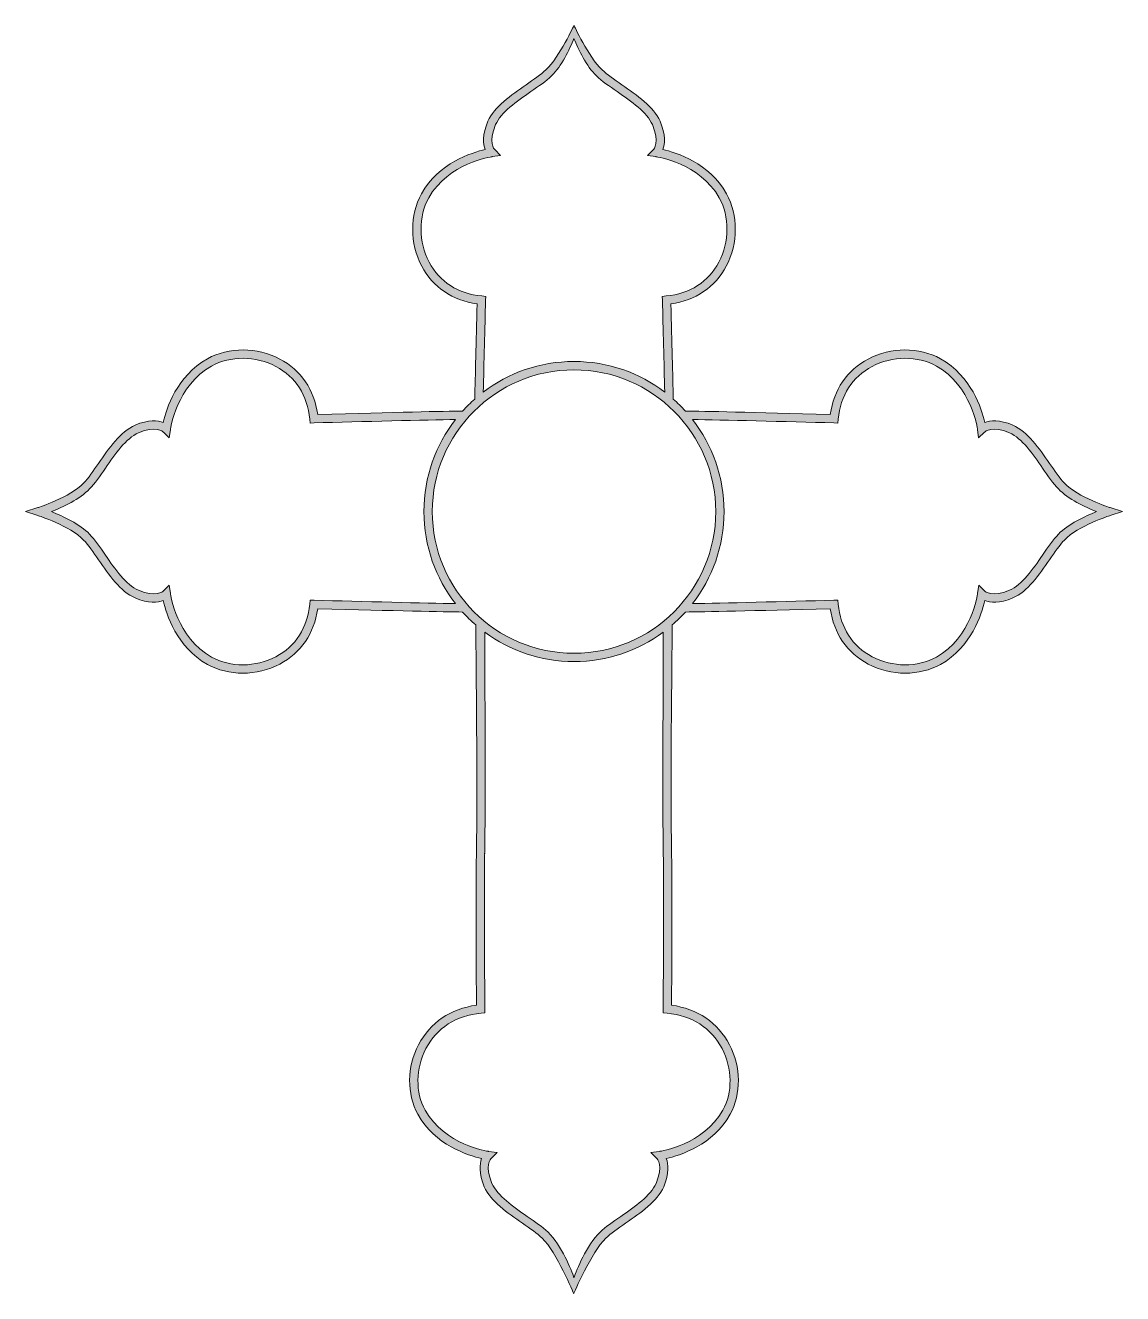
# Model space of a CAD drawing. Header units: millimetres. Extents: x -220 to 1461, y 255 to 578.
# Drawn here: x -219.9 to 39.5, y 278.4 to 578.3 of the extents above; entities that cross this region are included whole.
import ezdxf

# ---------------------------------------------------------------- set-up
doc = ezdxf.new("R2010")
doc.units = ezdxf.units.MM
doc.header["$MEASUREMENT"] = 0
doc.layers.add('Layer 2', color=7, linetype='Continuous')

msp = doc.modelspace()

# ---------------------------------------------------------------- hatches: boundary and pattern name
at = {"layer": 'Layer 2'}
h = msp.add_hatch(color=7, dxfattribs=at)
h.dxf.hatch_style = 2
edge = h.paths.add_edge_path()
edge.add_spline(control_points=[(36.51, 464.25), (36.43, 464.27), (28.91, 466.68), (25.72, 470.03), (24.6, 471.2), (23.43, 472.9), (22.19, 474.7), (19.75, 478.23), (17, 482.23), (13.55, 483.73), (10.36, 485.11), (8.17, 484.83), (6.89, 484.35), (6.16, 487.55), (3.71, 495.39), (-3.58, 499.44), (-8.59, 502.22), (-15.3, 502.19), (-20.66, 499.36), (-25.66, 496.73), (-28.82, 492.1), (-29.62, 486.27), (-48.07, 486.76), (-59.54, 487.03), (-63.88, 487.06), (-64.78, 488.06), (-65.74, 489), (-66.75, 489.9), (-66.88, 495.62), (-67.07, 503.13), (-67.32, 512.4), (-61.49, 513.2), (-56.86, 516.36), (-54.22, 521.36), (-51.39, 526.72), (-51.37, 533.43), (-54.15, 538.44), (-58.2, 545.73), (-66.04, 548.19), (-69.24, 548.91), (-68.75, 550.2), (-68.48, 552.39), (-69.86, 555.57), (-71.36, 559.02), (-75.36, 561.78), (-78.89, 564.21), (-80.69, 565.45), (-82.39, 566.62), (-83.56, 567.74), (-86.91, 570.94), (-90.22, 578.26), (-90.22, 578.26), (-90.22, 578.26), (-93.53, 570.94), (-96.87, 567.74), (-98.05, 566.62), (-99.75, 565.45), (-101.55, 564.21), (-105.08, 561.78), (-109.08, 559.02), (-110.57, 555.57), (-111.95, 552.39), (-111.68, 550.2), (-111.19, 548.91), (-114.39, 548.19), (-122.23, 545.73), (-126.28, 538.44), (-129.07, 533.43), (-129.04, 526.72), (-126.21, 521.36), (-123.57, 516.36), (-118.94, 513.2), (-113.11, 512.4), (-113.36, 503.13), (-113.55, 495.62), (-113.68, 489.9), (-114.69, 489), (-115.65, 488.06), (-116.56, 487.06), (-120.89, 487.03), (-132.36, 486.76), (-150.81, 486.27), (-151.61, 492.1), (-154.77, 496.73), (-159.77, 499.36), (-165.13, 502.19), (-171.84, 502.22), (-176.85, 499.44), (-184.14, 495.39), (-186.6, 487.55), (-187.32, 484.35), (-188.61, 484.83), (-190.8, 485.11), (-193.98, 483.73), (-197.43, 482.23), (-200.19, 478.23), (-202.62, 474.7), (-203.86, 472.9), (-205.03, 471.2), (-206.15, 470.03), (-209.35, 466.68), (-216.87, 464.27), (-216.94, 464.25), (-216.94, 464.25), (-219.91, 463.3), (-219.91, 463.3), (-219.91, 463.3), (-216.94, 462.36), (-216.94, 462.36), (-216.87, 462.34), (-209.35, 459.93), (-206.15, 456.58), (-205.03, 455.41), (-203.86, 453.71), (-202.62, 451.91), (-200.19, 448.38), (-197.43, 444.38), (-193.98, 442.88), (-190.8, 441.5), (-188.61, 441.78), (-187.32, 442.26), (-186.6, 439.06), (-184.14, 431.22), (-176.85, 427.17), (-174.37, 425.79), (-171.47, 425.1), (-168.52, 425.1), (-165.52, 425.1), (-162.47, 425.82), (-159.77, 427.24), (-154.77, 429.88), (-151.61, 434.51), (-150.81, 440.34), (-132.35, 439.84), (-120.88, 439.58), (-116.55, 439.55), (-115.58, 438.47), (-114.54, 437.45), (-113.44, 436.5), (-113.37, 429.24), (-113.32, 422.53), (-113.28, 417.96), (-113.28, 417.96), (-113.24, 417.96), (-113.24, 417.96), (-113.21, 401.35), (-113.19, 383.71), (-113.27, 382.77), (-113.27, 382.83), (-113.26, 382.87), (-113.25, 382.89), (-113.41, 382.26), (-113.36, 363.01), (-113.29, 346.59), (-119.37, 345.77), (-124.21, 342.48), (-126.96, 337.26), (-129.72, 332.04), (-129.79, 325.58), (-127.13, 320.8), (-123.09, 313.52), (-115.25, 311.06), (-112.05, 310.34), (-112.53, 309.05), (-112.8, 306.86), (-111.43, 303.68), (-109.93, 300.23), (-105.93, 297.47), (-102.4, 295.04), (-100.6, 293.8), (-98.9, 292.63), (-97.72, 291.5), (-94.38, 288.31), (-90.28, 278.4), (-90.28, 278.4), (-90.28, 278.4), (-86.05, 288.31), (-82.71, 291.5), (-81.53, 292.63), (-79.83, 293.8), (-78.03, 295.04), (-74.5, 297.47), (-70.5, 300.23), (-69.01, 303.68), (-67.63, 306.86), (-67.9, 309.05), (-68.39, 310.34), (-65.19, 311.06), (-57.35, 313.52), (-53.3, 320.8), (-50.65, 325.58), (-50.71, 332.04), (-53.47, 337.26), (-56.22, 342.48), (-61.06, 345.77), (-67.15, 346.59), (-67.08, 363.01), (-67.02, 382.26), (-67.18, 382.89), (-67.18, 382.87), (-67.17, 382.83), (-67.16, 382.77), (-67.24, 383.71), (-67.23, 401.35), (-67.2, 417.96), (-67.2, 417.96), (-67.15, 417.96), (-67.15, 417.96), (-67.12, 422.53), (-67.06, 429.24), (-67, 436.5), (-65.9, 437.45), (-64.86, 438.47), (-63.88, 439.55), (-59.55, 439.58), (-48.08, 439.84), (-29.62, 440.34), (-28.82, 434.51), (-25.66, 429.88), (-20.66, 427.24), (-17.96, 425.82), (-14.91, 425.1), (-11.91, 425.1), (-8.97, 425.1), (-6.06, 425.79), (-3.58, 427.17), (3.71, 431.22), (6.16, 439.06), (6.89, 442.26), (8.17, 441.78), (10.36, 441.5), (13.55, 442.88), (17, 444.38), (19.75, 448.38), (22.19, 451.91), (23.43, 453.71), (24.6, 455.41), (25.72, 456.58), (28.91, 459.93), (36.43, 462.34), (36.51, 462.36), (36.51, 462.36), (39.48, 463.3), (39.48, 463.3), (39.48, 463.3), (36.51, 464.25), (36.51, 464.25)], knot_values=[0, 0, 0, 0, 1, 1, 1, 2, 2, 2, 3, 3, 3, 4, 4, 4, 5, 5, 5, 6, 6, 6, 7, 7, 7, 8, 8, 8, 9, 9, 9, 10, 10, 10, 11, 11, 11, 12, 12, 12, 13, 13, 13, 14, 14, 14, 15, 15, 15, 16, 16, 16, 17, 17, 17, 18, 18, 18, 19, 19, 19, 20, 20, 20, 21, 21, 21, 22, 22, 22, 23, 23, 23, 24, 24, 24, 25, 25, 25, 26, 26, 26, 27, 27, 27, 28, 28, 28, 29, 29, 29, 30, 30, 30, 31, 31, 31, 32, 32, 32, 33, 33, 33, 34, 34, 34, 35, 35, 35, 36, 36, 36, 37, 37, 37, 38, 38, 38, 39, 39, 39, 40, 40, 40, 41, 41, 41, 42, 42, 42, 43, 43, 43, 44, 44, 44, 45, 45, 45, 46, 46, 46, 47, 47, 47, 48, 48, 48, 49, 49, 49, 50, 50, 50, 51, 51, 51, 52, 52, 52, 53, 53, 53, 54, 54, 54, 55, 55, 55, 56, 56, 56, 57, 57, 57, 58, 58, 58, 59, 59, 59, 60, 60, 60, 61, 61, 61, 62, 62, 62, 63, 63, 63, 64, 64, 64, 65, 65, 65, 66, 66, 66, 67, 67, 67, 68, 68, 68, 69, 69, 69, 70, 70, 70, 71, 71, 71, 72, 72, 72, 73, 73, 73, 74, 74, 74, 75, 75, 75, 76, 76, 76, 77, 77, 77, 78, 78, 78, 79, 79, 79, 80, 80, 80, 81, 81, 81, 82, 82, 82, 82], degree=3, periodic=1)
edge = h.paths.add_edge_path()
edge.add_spline(control_points=[(-112.01, 514.27), (-117.59, 514.78), (-122.01, 517.63), (-124.46, 522.28), (-126.99, 527.07), (-127.03, 533.04), (-124.55, 537.48), (-119.99, 545.7), (-109.64, 547.2), (-109.53, 547.22), (-109.53, 547.22), (-107.56, 547.48), (-107.56, 547.48), (-107.56, 547.48), (-108.97, 548.89), (-108.97, 548.89), (-109.02, 548.95), (-110.54, 550.68), (-108.76, 554.78), (-107.49, 557.71), (-103.74, 560.3), (-100.43, 562.58), (-98.56, 563.87), (-96.8, 565.08), (-95.51, 566.32), (-93.15, 568.57), (-91.29, 572.51), (-90.22, 575.18), (-89.15, 572.51), (-87.28, 568.57), (-84.93, 566.32), (-83.64, 565.08), (-81.87, 563.87), (-80.01, 562.58), (-76.7, 560.3), (-72.94, 557.71), (-71.67, 554.78), (-69.89, 550.68), (-71.41, 548.95), (-71.46, 548.89), (-71.46, 548.89), (-72.87, 547.48), (-72.87, 547.48), (-72.87, 547.48), (-70.9, 547.22), (-70.9, 547.22), (-70.79, 547.2), (-60.44, 545.7), (-55.88, 537.48), (-53.41, 533.04), (-53.44, 527.07), (-55.97, 522.28), (-58.42, 517.63), (-62.85, 514.78), (-68.42, 514.27), (-68.42, 514.27), (-69.34, 514.18), (-69.34, 514.18), (-69.34, 514.18), (-69.32, 513.26), (-69.32, 513.26), (-69.14, 506.67), (-68.93, 498.51), (-68.77, 491.55), (-74.73, 496.09), (-82.16, 498.79), (-90.22, 498.79), (-98.27, 498.79), (-105.7, 496.09), (-111.67, 491.55), (-111.5, 498.51), (-111.29, 506.67), (-111.12, 513.26), (-111.12, 513.26), (-111.09, 514.18), (-111.09, 514.18), (-111.09, 514.18), (-112.01, 514.27), (-112.01, 514.27)], knot_values=[0, 0, 0, 0, 1, 1, 1, 2, 2, 2, 3, 3, 3, 4, 4, 4, 5, 5, 5, 6, 6, 6, 7, 7, 7, 8, 8, 8, 9, 9, 9, 10, 10, 10, 11, 11, 11, 12, 12, 12, 13, 13, 13, 14, 14, 14, 15, 15, 15, 16, 16, 16, 17, 17, 17, 18, 18, 18, 19, 19, 19, 20, 20, 20, 21, 21, 21, 22, 22, 22, 23, 23, 23, 24, 24, 24, 25, 25, 25, 26, 26, 26, 26], degree=3, periodic=1)
edge = h.paths.add_edge_path()
edge.add_spline(control_points=[(-151.67, 442.34), (-151.67, 442.34), (-152.59, 442.36), (-152.59, 442.36), (-152.59, 442.36), (-152.68, 441.44), (-152.68, 441.44), (-153.19, 435.87), (-156.04, 431.44), (-160.69, 428.99), (-165.48, 426.46), (-171.45, 426.43), (-175.89, 428.9), (-184.11, 433.46), (-185.61, 443.82), (-185.63, 443.92), (-185.63, 443.92), (-185.89, 445.89), (-185.89, 445.89), (-185.89, 445.89), (-187.3, 444.49), (-187.3, 444.49), (-187.36, 444.43), (-189.09, 442.91), (-193.19, 444.69), (-196.12, 445.96), (-198.71, 449.72), (-200.99, 453.03), (-202.28, 454.89), (-203.49, 456.66), (-204.73, 457.95), (-207.02, 460.35), (-211.09, 462.24), (-213.75, 463.3), (-211.09, 464.36), (-207.02, 466.25), (-204.73, 468.66), (-203.49, 469.95), (-202.28, 471.71), (-200.99, 473.58), (-198.71, 476.89), (-196.12, 480.64), (-193.19, 481.91), (-189.09, 483.69), (-187.36, 482.17), (-187.29, 482.11), (-187.29, 482.11), (-185.88, 480.7), (-185.88, 480.7), (-185.88, 480.7), (-185.62, 482.69), (-185.62, 482.69), (-185.61, 482.79), (-184.11, 493.14), (-175.89, 497.71), (-171.45, 500.18), (-165.48, 500.14), (-160.69, 497.62), (-156.04, 495.16), (-153.19, 490.74), (-152.68, 485.16), (-152.68, 485.16), (-152.59, 484.24), (-152.59, 484.24), (-152.59, 484.24), (-151.67, 484.27), (-151.67, 484.27), (-140.56, 484.57), (-124.95, 484.96), (-118.22, 485.07), (-122.91, 479.06), (-125.7, 471.5), (-125.7, 463.31), (-125.7, 455.11), (-122.9, 447.55), (-118.22, 441.54), (-124.95, 441.65), (-140.56, 442.04), (-151.67, 442.34)], knot_values=[0, 0, 0, 0, 1, 1, 1, 2, 2, 2, 3, 3, 3, 4, 4, 4, 5, 5, 5, 6, 6, 6, 7, 7, 7, 8, 8, 8, 9, 9, 9, 10, 10, 10, 11, 11, 11, 12, 12, 12, 13, 13, 13, 14, 14, 14, 15, 15, 15, 16, 16, 16, 17, 17, 17, 18, 18, 18, 19, 19, 19, 20, 20, 20, 21, 21, 21, 22, 22, 22, 23, 23, 23, 24, 24, 24, 25, 25, 25, 26, 26, 26, 26], degree=3, periodic=1)
edge = h.paths.add_edge_path()
edge.add_spline(control_points=[(-69.1, 382.41), (-69.1, 382.43), (-69.11, 382.46), (-69.12, 382.51), (-69.01, 381.42), (-69.06, 359.9), (-69.13, 345.71), (-69.13, 345.71), (-69.13, 344.81), (-69.13, 344.81), (-69.13, 344.81), (-68.23, 344.72), (-68.23, 344.72), (-62.4, 344.18), (-57.78, 341.2), (-55.22, 336.34), (-52.76, 331.69), (-52.69, 325.97), (-55.03, 321.76), (-59.59, 313.55), (-69.94, 312.05), (-70.05, 312.03), (-70.05, 312.03), (-72.04, 311.78), (-72.04, 311.78), (-72.04, 311.78), (-70.63, 310.37), (-70.63, 310.37), (-70.56, 310.3), (-69.04, 308.57), (-70.82, 304.47), (-72.09, 301.53), (-75.84, 298.95), (-79.15, 296.67), (-81.02, 295.38), (-82.78, 294.16), (-84.07, 292.93), (-87.31, 289.84), (-89.61, 283.93), (-90.22, 282.16), (-90.82, 283.93), (-93.12, 289.84), (-96.36, 292.93), (-97.65, 294.16), (-99.41, 295.38), (-101.28, 296.67), (-104.59, 298.95), (-108.34, 301.53), (-109.61, 304.47), (-111.39, 308.57), (-109.87, 310.3), (-109.81, 310.37), (-109.81, 310.37), (-108.39, 311.78), (-108.39, 311.78), (-108.39, 311.78), (-110.39, 312.03), (-110.39, 312.03), (-110.49, 312.05), (-120.84, 313.55), (-125.41, 321.76), (-127.74, 325.97), (-127.67, 331.69), (-125.22, 336.34), (-122.65, 341.2), (-118.03, 344.18), (-112.2, 344.72), (-112.2, 344.72), (-111.3, 344.81), (-111.3, 344.81), (-111.3, 344.81), (-111.31, 345.71), (-111.31, 345.71), (-111.37, 359.9), (-111.42, 381.42), (-111.32, 382.51), (-111.32, 382.46), (-111.33, 382.43), (-111.34, 382.41), (-111.19, 382.99), (-111.23, 409.86), (-111.3, 434.78), (-105.4, 430.41), (-98.11, 427.82), (-90.22, 427.82), (-82.33, 427.82), (-75.03, 430.41), (-69.13, 434.78), (-69.2, 409.86), (-69.24, 382.99), (-69.1, 382.41)], knot_values=[0, 0, 0, 0, 1, 1, 1, 2, 2, 2, 3, 3, 3, 4, 4, 4, 5, 5, 5, 6, 6, 6, 7, 7, 7, 8, 8, 8, 9, 9, 9, 10, 10, 10, 11, 11, 11, 12, 12, 12, 13, 13, 13, 14, 14, 14, 15, 15, 15, 16, 16, 16, 17, 17, 17, 18, 18, 18, 19, 19, 19, 20, 20, 20, 21, 21, 21, 22, 22, 22, 23, 23, 23, 24, 24, 24, 25, 25, 25, 26, 26, 26, 27, 27, 27, 28, 28, 28, 29, 29, 29, 30, 30, 30, 30], degree=3, periodic=1)
edge = h.paths.add_edge_path()
edge.add_spline(control_points=[(-90.22, 429.8), (-108.69, 429.8), (-123.72, 444.83), (-123.72, 463.31), (-123.72, 481.78), (-108.69, 496.81), (-90.22, 496.81), (-71.74, 496.81), (-56.71, 481.78), (-56.71, 463.31), (-56.71, 444.83), (-71.74, 429.8), (-90.22, 429.8)], knot_values=[0, 0, 0, 0, 1, 1, 1, 2, 2, 2, 3, 3, 3, 4, 4, 4, 4], degree=3, periodic=1)
edge = h.paths.add_edge_path()
edge.add_spline(control_points=[(24.29, 457.95), (23.06, 456.66), (21.85, 454.89), (20.56, 453.03), (18.28, 449.72), (15.69, 445.96), (12.76, 444.69), (8.65, 442.91), (6.93, 444.43), (6.87, 444.49), (6.87, 444.49), (5.46, 445.89), (5.46, 445.89), (5.46, 445.89), (5.19, 443.92), (5.19, 443.92), (5.18, 443.82), (3.68, 433.46), (-4.54, 428.9), (-8.99, 426.43), (-14.95, 426.46), (-19.74, 428.99), (-24.39, 431.44), (-27.24, 435.87), (-27.76, 441.44), (-27.76, 441.44), (-27.84, 442.36), (-27.84, 442.36), (-27.84, 442.36), (-28.77, 442.34), (-28.77, 442.34), (-39.88, 442.04), (-55.49, 441.65), (-62.22, 441.54), (-57.53, 447.55), (-54.73, 455.11), (-54.73, 463.31), (-54.73, 471.5), (-57.53, 479.06), (-62.21, 485.07), (-55.48, 484.96), (-39.87, 484.57), (-28.77, 484.27), (-28.77, 484.27), (-27.84, 484.24), (-27.84, 484.24), (-27.84, 484.24), (-27.76, 485.16), (-27.76, 485.16), (-27.24, 490.74), (-24.39, 495.16), (-19.74, 497.62), (-14.95, 500.14), (-8.99, 500.18), (-4.54, 497.71), (3.68, 493.14), (5.18, 482.79), (5.19, 482.69), (5.19, 482.69), (5.44, 480.7), (5.44, 480.7), (5.44, 480.7), (6.85, 482.11), (6.85, 482.11), (6.93, 482.17), (8.65, 483.69), (12.76, 481.91), (15.69, 480.64), (18.28, 476.89), (20.56, 473.58), (21.85, 471.71), (23.06, 469.95), (24.29, 468.66), (26.59, 466.25), (30.66, 464.36), (33.32, 463.3), (30.66, 462.24), (26.59, 460.35), (24.29, 457.95)], knot_values=[0, 0, 0, 0, 1, 1, 1, 2, 2, 2, 3, 3, 3, 4, 4, 4, 5, 5, 5, 6, 6, 6, 7, 7, 7, 8, 8, 8, 9, 9, 9, 10, 10, 10, 11, 11, 11, 12, 12, 12, 13, 13, 13, 14, 14, 14, 15, 15, 15, 16, 16, 16, 17, 17, 17, 18, 18, 18, 19, 19, 19, 20, 20, 20, 21, 21, 21, 22, 22, 22, 23, 23, 23, 24, 24, 24, 25, 25, 25, 26, 26, 26, 26], degree=3, periodic=1)

# ---------------------------------------------------------------- linework, layer by layer
at = {"layer": 'Layer 2', "lineweight": 0}
for points, knots in [([(36.51, 464.25), (36.43, 464.27), (28.91, 466.68), (25.72, 470.03), (24.6, 471.2), (23.43, 472.9), (22.19, 474.7), (19.75, 478.23), (17, 482.23), (13.55, 483.73), (10.36, 485.11), (8.17, 484.83), (6.89, 484.35), (6.16, 487.55), (3.71, 495.39), (-3.58, 499.44), (-8.59, 502.22), (-15.3, 502.19), (-20.66, 499.36), (-25.66, 496.73), (-28.82, 492.1), (-29.62, 486.27), (-48.07, 486.76), (-59.54, 487.03), (-63.88, 487.06), (-64.78, 488.06), (-65.74, 489), (-66.75, 489.9), (-66.88, 495.62), (-67.07, 503.13), (-67.32, 512.4), (-61.49, 513.2), (-56.86, 516.36), (-54.22, 521.36), (-51.39, 526.72), (-51.37, 533.43), (-54.15, 538.44), (-58.2, 545.73), (-66.04, 548.19), (-69.24, 548.91), (-68.75, 550.2), (-68.48, 552.39), (-69.86, 555.57), (-71.36, 559.02), (-75.36, 561.78), (-78.89, 564.21), (-80.69, 565.45), (-82.39, 566.62), (-83.56, 567.74), (-86.91, 570.94), (-90.22, 578.26), (-90.22, 578.26), (-90.22, 578.26), (-93.53, 570.94), (-96.87, 567.74), (-98.05, 566.62), (-99.75, 565.45), (-101.55, 564.21), (-105.08, 561.78), (-109.08, 559.02), (-110.57, 555.57), (-111.95, 552.39), (-111.68, 550.2), (-111.19, 548.91), (-114.39, 548.19), (-122.23, 545.73), (-126.28, 538.44), (-129.07, 533.43), (-129.04, 526.72), (-126.21, 521.36), (-123.57, 516.36), (-118.94, 513.2), (-113.11, 512.4), (-113.36, 503.13), (-113.55, 495.62), (-113.68, 489.9), (-114.69, 489), (-115.65, 488.06), (-116.56, 487.06), (-120.89, 487.03), (-132.36, 486.76), (-150.81, 486.27), (-151.61, 492.1), (-154.77, 496.73), (-159.77, 499.36), (-165.13, 502.19), (-171.84, 502.22), (-176.85, 499.44), (-184.14, 495.39), (-186.6, 487.55), (-187.32, 484.35), (-188.61, 484.83), (-190.8, 485.11), (-193.98, 483.73), (-197.43, 482.23), (-200.19, 478.23), (-202.62, 474.7), (-203.86, 472.9), (-205.03, 471.2), (-206.15, 470.03), (-209.35, 466.68), (-216.87, 464.27), (-216.94, 464.25), (-216.94, 464.25), (-219.91, 463.3), (-219.91, 463.3), (-219.91, 463.3), (-216.94, 462.36), (-216.94, 462.36), (-216.87, 462.34), (-209.35, 459.93), (-206.15, 456.58), (-205.03, 455.41), (-203.86, 453.71), (-202.62, 451.91), (-200.19, 448.38), (-197.43, 444.38), (-193.98, 442.88), (-190.8, 441.5), (-188.61, 441.78), (-187.32, 442.26), (-186.6, 439.06), (-184.14, 431.22), (-176.85, 427.17), (-174.37, 425.79), (-171.47, 425.1), (-168.52, 425.1), (-165.52, 425.1), (-162.47, 425.82), (-159.77, 427.24), (-154.77, 429.88), (-151.61, 434.51), (-150.81, 440.34), (-132.35, 439.84), (-120.88, 439.58), (-116.55, 439.55), (-115.58, 438.47), (-114.54, 437.45), (-113.44, 436.5), (-113.37, 429.24), (-113.32, 422.53), (-113.28, 417.96), (-113.28, 417.96), (-113.24, 417.96), (-113.24, 417.96), (-113.21, 401.35), (-113.19, 383.71), (-113.27, 382.77), (-113.27, 382.83), (-113.26, 382.87), (-113.25, 382.89), (-113.41, 382.26), (-113.36, 363.01), (-113.29, 346.59), (-119.37, 345.77), (-124.21, 342.48), (-126.96, 337.26), (-129.72, 332.04), (-129.79, 325.58), (-127.13, 320.8), (-123.09, 313.52), (-115.25, 311.06), (-112.05, 310.34), (-112.53, 309.05), (-112.8, 306.86), (-111.43, 303.68), (-109.93, 300.23), (-105.93, 297.47), (-102.4, 295.04), (-100.6, 293.8), (-98.9, 292.63), (-97.72, 291.5), (-94.38, 288.31), (-90.28, 278.4), (-90.28, 278.4), (-90.28, 278.4), (-86.05, 288.31), (-82.71, 291.5), (-81.53, 292.63), (-79.83, 293.8), (-78.03, 295.04), (-74.5, 297.47), (-70.5, 300.23), (-69.01, 303.68), (-67.63, 306.86), (-67.9, 309.05), (-68.39, 310.34), (-65.19, 311.06), (-57.35, 313.52), (-53.3, 320.8), (-50.65, 325.58), (-50.71, 332.04), (-53.47, 337.26), (-56.22, 342.48), (-61.06, 345.77), (-67.15, 346.59), (-67.08, 363.01), (-67.02, 382.26), (-67.18, 382.89), (-67.18, 382.87), (-67.17, 382.83), (-67.16, 382.77), (-67.24, 383.71), (-67.23, 401.35), (-67.2, 417.96), (-67.2, 417.96), (-67.15, 417.96), (-67.15, 417.96), (-67.12, 422.53), (-67.06, 429.24), (-67, 436.5), (-65.9, 437.45), (-64.86, 438.47), (-63.88, 439.55), (-59.55, 439.58), (-48.08, 439.84), (-29.62, 440.34), (-28.82, 434.51), (-25.66, 429.88), (-20.66, 427.24), (-17.96, 425.82), (-14.91, 425.1), (-11.91, 425.1), (-8.97, 425.1), (-6.06, 425.79), (-3.58, 427.17), (3.71, 431.22), (6.16, 439.06), (6.89, 442.26), (8.17, 441.78), (10.36, 441.5), (13.55, 442.88), (17, 444.38), (19.75, 448.38), (22.19, 451.91), (23.43, 453.71), (24.6, 455.41), (25.72, 456.58), (28.91, 459.93), (36.43, 462.34), (36.51, 462.36), (36.51, 462.36), (39.48, 463.3), (39.48, 463.3), (39.48, 463.3), (36.51, 464.25), (36.51, 464.25)], [0, 0, 0, 0, 1, 1, 1, 2, 2, 2, 3, 3, 3, 4, 4, 4, 5, 5, 5, 6, 6, 6, 7, 7, 7, 8, 8, 8, 9, 9, 9, 10, 10, 10, 11, 11, 11, 12, 12, 12, 13, 13, 13, 14, 14, 14, 15, 15, 15, 16, 16, 16, 17, 17, 17, 18, 18, 18, 19, 19, 19, 20, 20, 20, 21, 21, 21, 22, 22, 22, 23, 23, 23, 24, 24, 24, 25, 25, 25, 26, 26, 26, 27, 27, 27, 28, 28, 28, 29, 29, 29, 30, 30, 30, 31, 31, 31, 32, 32, 32, 33, 33, 33, 34, 34, 34, 35, 35, 35, 36, 36, 36, 37, 37, 37, 38, 38, 38, 39, 39, 39, 40, 40, 40, 41, 41, 41, 42, 42, 42, 43, 43, 43, 44, 44, 44, 45, 45, 45, 46, 46, 46, 47, 47, 47, 48, 48, 48, 49, 49, 49, 50, 50, 50, 51, 51, 51, 52, 52, 52, 53, 53, 53, 54, 54, 54, 55, 55, 55, 56, 56, 56, 57, 57, 57, 58, 58, 58, 59, 59, 59, 60, 60, 60, 61, 61, 61, 62, 62, 62, 63, 63, 63, 64, 64, 64, 65, 65, 65, 66, 66, 66, 67, 67, 67, 68, 68, 68, 69, 69, 69, 70, 70, 70, 71, 71, 71, 72, 72, 72, 73, 73, 73, 74, 74, 74, 75, 75, 75, 76, 76, 76, 77, 77, 77, 78, 78, 78, 79, 79, 79, 80, 80, 80, 81, 81, 81, 82, 82, 82, 82]), ([(-112.01, 514.27), (-117.59, 514.78), (-122.01, 517.63), (-124.46, 522.28), (-126.99, 527.07), (-127.03, 533.04), (-124.55, 537.48), (-119.99, 545.7), (-109.64, 547.2), (-109.53, 547.22), (-109.53, 547.22), (-107.56, 547.48), (-107.56, 547.48), (-107.56, 547.48), (-108.97, 548.89), (-108.97, 548.89), (-109.02, 548.95), (-110.54, 550.68), (-108.76, 554.78), (-107.49, 557.71), (-103.74, 560.3), (-100.43, 562.58), (-98.56, 563.87), (-96.8, 565.08), (-95.51, 566.32), (-93.15, 568.57), (-91.29, 572.51), (-90.22, 575.18), (-89.15, 572.51), (-87.28, 568.57), (-84.93, 566.32), (-83.64, 565.08), (-81.87, 563.87), (-80.01, 562.58), (-76.7, 560.3), (-72.94, 557.71), (-71.67, 554.78), (-69.89, 550.68), (-71.41, 548.95), (-71.46, 548.89), (-71.46, 548.89), (-72.87, 547.48), (-72.87, 547.48), (-72.87, 547.48), (-70.9, 547.22), (-70.9, 547.22), (-70.79, 547.2), (-60.44, 545.7), (-55.88, 537.48), (-53.41, 533.04), (-53.44, 527.07), (-55.97, 522.28), (-58.42, 517.63), (-62.85, 514.78), (-68.42, 514.27), (-68.42, 514.27), (-69.34, 514.18), (-69.34, 514.18), (-69.34, 514.18), (-69.32, 513.26), (-69.32, 513.26), (-69.14, 506.67), (-68.93, 498.51), (-68.77, 491.55), (-74.73, 496.09), (-82.16, 498.79), (-90.22, 498.79), (-98.27, 498.79), (-105.7, 496.09), (-111.67, 491.55), (-111.5, 498.51), (-111.29, 506.67), (-111.12, 513.26), (-111.12, 513.26), (-111.09, 514.18), (-111.09, 514.18), (-111.09, 514.18), (-112.01, 514.27), (-112.01, 514.27)], [0, 0, 0, 0, 1, 1, 1, 2, 2, 2, 3, 3, 3, 4, 4, 4, 5, 5, 5, 6, 6, 6, 7, 7, 7, 8, 8, 8, 9, 9, 9, 10, 10, 10, 11, 11, 11, 12, 12, 12, 13, 13, 13, 14, 14, 14, 15, 15, 15, 16, 16, 16, 17, 17, 17, 18, 18, 18, 19, 19, 19, 20, 20, 20, 21, 21, 21, 22, 22, 22, 23, 23, 23, 24, 24, 24, 25, 25, 25, 26, 26, 26, 26]), ([(-151.67, 442.34), (-151.67, 442.34), (-152.59, 442.36), (-152.59, 442.36), (-152.59, 442.36), (-152.68, 441.44), (-152.68, 441.44), (-153.19, 435.87), (-156.04, 431.44), (-160.69, 428.99), (-165.48, 426.46), (-171.45, 426.43), (-175.89, 428.9), (-184.11, 433.46), (-185.61, 443.82), (-185.63, 443.92), (-185.63, 443.92), (-185.89, 445.89), (-185.89, 445.89), (-185.89, 445.89), (-187.3, 444.49), (-187.3, 444.49), (-187.36, 444.43), (-189.09, 442.91), (-193.19, 444.69), (-196.12, 445.96), (-198.71, 449.72), (-200.99, 453.03), (-202.28, 454.89), (-203.49, 456.66), (-204.73, 457.95), (-207.02, 460.35), (-211.09, 462.24), (-213.75, 463.3), (-211.09, 464.36), (-207.02, 466.25), (-204.73, 468.66), (-203.49, 469.95), (-202.28, 471.71), (-200.99, 473.58), (-198.71, 476.89), (-196.12, 480.64), (-193.19, 481.91), (-189.09, 483.69), (-187.36, 482.17), (-187.29, 482.11), (-187.29, 482.11), (-185.88, 480.7), (-185.88, 480.7), (-185.88, 480.7), (-185.62, 482.69), (-185.62, 482.69), (-185.61, 482.79), (-184.11, 493.14), (-175.89, 497.71), (-171.45, 500.18), (-165.48, 500.14), (-160.69, 497.62), (-156.04, 495.16), (-153.19, 490.74), (-152.68, 485.16), (-152.68, 485.16), (-152.59, 484.24), (-152.59, 484.24), (-152.59, 484.24), (-151.67, 484.27), (-151.67, 484.27), (-140.56, 484.57), (-124.95, 484.96), (-118.22, 485.07), (-122.91, 479.06), (-125.7, 471.5), (-125.7, 463.31), (-125.7, 455.11), (-122.9, 447.55), (-118.22, 441.54), (-124.95, 441.65), (-140.56, 442.04), (-151.67, 442.34)], [0, 0, 0, 0, 1, 1, 1, 2, 2, 2, 3, 3, 3, 4, 4, 4, 5, 5, 5, 6, 6, 6, 7, 7, 7, 8, 8, 8, 9, 9, 9, 10, 10, 10, 11, 11, 11, 12, 12, 12, 13, 13, 13, 14, 14, 14, 15, 15, 15, 16, 16, 16, 17, 17, 17, 18, 18, 18, 19, 19, 19, 20, 20, 20, 21, 21, 21, 22, 22, 22, 23, 23, 23, 24, 24, 24, 25, 25, 25, 26, 26, 26, 26]), ([(24.29, 457.95), (23.06, 456.66), (21.85, 454.89), (20.56, 453.03), (18.28, 449.72), (15.69, 445.96), (12.76, 444.69), (8.65, 442.91), (6.93, 444.43), (6.87, 444.49), (6.87, 444.49), (5.46, 445.89), (5.46, 445.89), (5.46, 445.89), (5.19, 443.92), (5.19, 443.92), (5.18, 443.82), (3.68, 433.46), (-4.54, 428.9), (-8.99, 426.43), (-14.95, 426.46), (-19.74, 428.99), (-24.39, 431.44), (-27.24, 435.87), (-27.76, 441.44), (-27.76, 441.44), (-27.84, 442.36), (-27.84, 442.36), (-27.84, 442.36), (-28.77, 442.34), (-28.77, 442.34), (-39.88, 442.04), (-55.49, 441.65), (-62.22, 441.54), (-57.53, 447.55), (-54.73, 455.11), (-54.73, 463.31), (-54.73, 471.5), (-57.53, 479.06), (-62.21, 485.07), (-55.48, 484.96), (-39.87, 484.57), (-28.77, 484.27), (-28.77, 484.27), (-27.84, 484.24), (-27.84, 484.24), (-27.84, 484.24), (-27.76, 485.16), (-27.76, 485.16), (-27.24, 490.74), (-24.39, 495.16), (-19.74, 497.62), (-14.95, 500.14), (-8.99, 500.18), (-4.54, 497.71), (3.68, 493.14), (5.18, 482.79), (5.19, 482.69), (5.19, 482.69), (5.44, 480.7), (5.44, 480.7), (5.44, 480.7), (6.85, 482.11), (6.85, 482.11), (6.93, 482.17), (8.65, 483.69), (12.76, 481.91), (15.69, 480.64), (18.28, 476.89), (20.56, 473.58), (21.85, 471.71), (23.06, 469.95), (24.29, 468.66), (26.59, 466.25), (30.66, 464.36), (33.32, 463.3), (30.66, 462.24), (26.59, 460.35), (24.29, 457.95)], [0, 0, 0, 0, 1, 1, 1, 2, 2, 2, 3, 3, 3, 4, 4, 4, 5, 5, 5, 6, 6, 6, 7, 7, 7, 8, 8, 8, 9, 9, 9, 10, 10, 10, 11, 11, 11, 12, 12, 12, 13, 13, 13, 14, 14, 14, 15, 15, 15, 16, 16, 16, 17, 17, 17, 18, 18, 18, 19, 19, 19, 20, 20, 20, 21, 21, 21, 22, 22, 22, 23, 23, 23, 24, 24, 24, 25, 25, 25, 26, 26, 26, 26]), ([(-90.22, 429.8), (-108.69, 429.8), (-123.72, 444.83), (-123.72, 463.31), (-123.72, 481.78), (-108.69, 496.81), (-90.22, 496.81), (-71.74, 496.81), (-56.71, 481.78), (-56.71, 463.31), (-56.71, 444.83), (-71.74, 429.8), (-90.22, 429.8)], [0, 0, 0, 0, 1, 1, 1, 2, 2, 2, 3, 3, 3, 4, 4, 4, 4]), ([(-69.1, 382.41), (-69.1, 382.43), (-69.11, 382.46), (-69.12, 382.51), (-69.01, 381.42), (-69.06, 359.9), (-69.13, 345.71), (-69.13, 345.71), (-69.13, 344.81), (-69.13, 344.81), (-69.13, 344.81), (-68.23, 344.72), (-68.23, 344.72), (-62.4, 344.18), (-57.78, 341.2), (-55.22, 336.34), (-52.76, 331.69), (-52.69, 325.97), (-55.03, 321.76), (-59.59, 313.55), (-69.94, 312.05), (-70.05, 312.03), (-70.05, 312.03), (-72.04, 311.78), (-72.04, 311.78), (-72.04, 311.78), (-70.63, 310.37), (-70.63, 310.37), (-70.56, 310.3), (-69.04, 308.57), (-70.82, 304.47), (-72.09, 301.53), (-75.84, 298.95), (-79.15, 296.67), (-81.02, 295.38), (-82.78, 294.16), (-84.07, 292.93), (-87.31, 289.84), (-89.61, 283.93), (-90.22, 282.16), (-90.82, 283.93), (-93.12, 289.84), (-96.36, 292.93), (-97.65, 294.16), (-99.41, 295.38), (-101.28, 296.67), (-104.59, 298.95), (-108.34, 301.53), (-109.61, 304.47), (-111.39, 308.57), (-109.87, 310.3), (-109.81, 310.37), (-109.81, 310.37), (-108.39, 311.78), (-108.39, 311.78), (-108.39, 311.78), (-110.39, 312.03), (-110.39, 312.03), (-110.49, 312.05), (-120.84, 313.55), (-125.41, 321.76), (-127.74, 325.97), (-127.67, 331.69), (-125.22, 336.34), (-122.65, 341.2), (-118.03, 344.18), (-112.2, 344.72), (-112.2, 344.72), (-111.3, 344.81), (-111.3, 344.81), (-111.3, 344.81), (-111.31, 345.71), (-111.31, 345.71), (-111.37, 359.9), (-111.42, 381.42), (-111.32, 382.51), (-111.32, 382.46), (-111.33, 382.43), (-111.34, 382.41), (-111.19, 382.99), (-111.23, 409.86), (-111.3, 434.78), (-105.4, 430.41), (-98.11, 427.82), (-90.22, 427.82), (-82.33, 427.82), (-75.03, 430.41), (-69.13, 434.78), (-69.2, 409.86), (-69.24, 382.99), (-69.1, 382.41)], [0, 0, 0, 0, 1, 1, 1, 2, 2, 2, 3, 3, 3, 4, 4, 4, 5, 5, 5, 6, 6, 6, 7, 7, 7, 8, 8, 8, 9, 9, 9, 10, 10, 10, 11, 11, 11, 12, 12, 12, 13, 13, 13, 14, 14, 14, 15, 15, 15, 16, 16, 16, 17, 17, 17, 18, 18, 18, 19, 19, 19, 20, 20, 20, 21, 21, 21, 22, 22, 22, 23, 23, 23, 24, 24, 24, 25, 25, 25, 26, 26, 26, 27, 27, 27, 28, 28, 28, 29, 29, 29, 30, 30, 30, 30])]:
    msp.add_open_spline(points, degree=3, knots=knots, dxfattribs=at)

doc.saveas('drawing.dxf')
